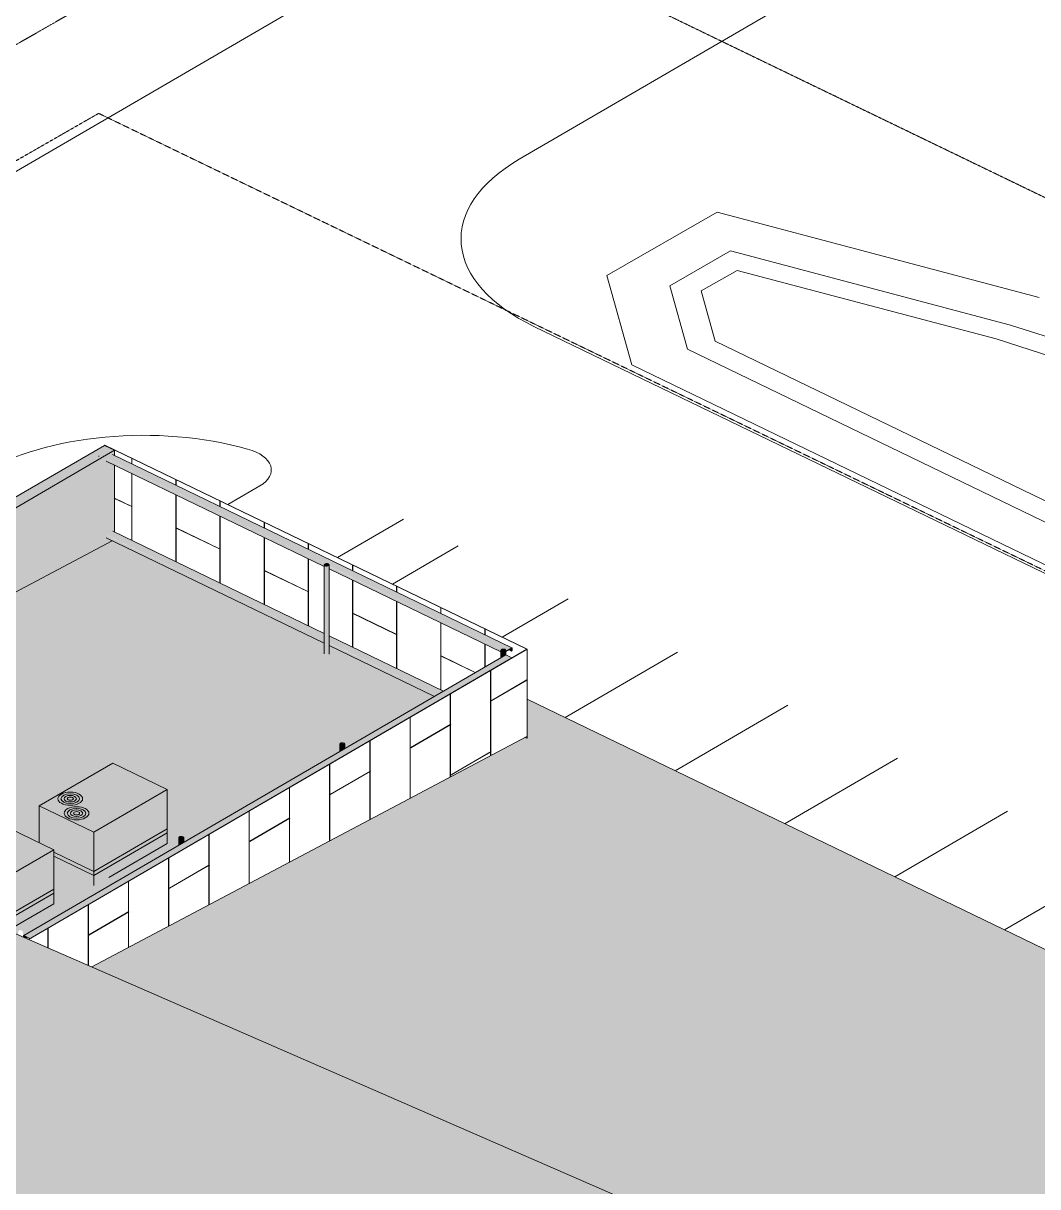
# Model space of a CAD drawing. Header units: inches. Extents: x 27328 to 121296, y -4075 to 4147.
# Drawn here: x 45136 to 45955, y -899 to 41 of the extents above; entities that cross this region are included whole.
import ezdxf

# ---------------------------------------------------------------- set-up
doc = ezdxf.new("R2010")
doc.units = ezdxf.units.IN
doc.header["$MEASUREMENT"] = 0
doc.linetypes.add('Center 1_4_', pattern=[0.53125, 0.25, -0.09375, 0.09375, -0.09375])
doc.linetypes.add('Hidden', pattern=[0.28125, 0.1875, -0.09375])
for name, color, linetype, lineweight in [('A-PROP-SBCK', 71, 'Hidden', 15), ('A-ROOF', 132, 'Continuous', 9), ('A-WALL-PATT', 111, 'Continuous', 9), ('BMP', 80, 'Continuous', 9), ('EOP-PR', 4, 'Continuous', 9), ('L-SITE-WALL', 31, 'Continuous', 9), ('M-EQPM', 50, 'Continuous', 9), ('PAINT', 190, 'Continuous', 9), ('PROP', 3, 'Center 1_4_', 9), ('S-BEAM', 12, 'Continuous', 9), ('S-COLS', 52, 'Continuous', 9)]:
    doc.layers.add(name, color=color, linetype=linetype, lineweight=lineweight)

# ---------------------------------------------------------------- blocks, each defined once
blk = doc.blocks.new('HSS-Round Hollow Structural Section-Column - HSS4X0_220-947151-Axon - Looking South West')
at = {"layer": 'S-COLS'}
for points in [[(-31530.85, -468.53), (-31530.85, -397.33), (-31531.43, -396.71), (-31531.5, -396.47), (-31531.34, -468.17), (-31531.07, -468.36)], [(-31529.19, -397.59), (-31528.3, -397.24), (-31528.37, -395.82), (-31529.64, -395.63), (-31530.47, -395.78), (-31531.17, -396.25), (-31531.26, -396.34), (-31531.04, -397.18), (-31530.37, -397.47), (-31529.58, -397.58)], [(-31529.19, -468.82), (-31527.77, -468.35), (-31527.51, -467.93), (-31527.64, -396.84), (-31528.07, -397.24), (-31528.78, -397.5), (-31530.08, -397.56), (-31530.85, -397.33), (-31530.8, -468.55), (-31529.25, -468.82)], [(-31528.3, -397.38), (-31527.72, -396.84), (-31527.84, -396.19), (-31528.3, -395.84), (-31528.3, -397.24)]]:
    blk.add_hatch(color=256, dxfattribs=at).paths.add_polyline_path(points, flags=0)
for p, q in [((-31531.51, -396.54), (-31531.51, -468.48)), ((-31527.51, -468.58), (-31527.51, -396.54))]:
    blk.add_line(p, q, dxfattribs=at)
for points in [[(-31530.85, -397.33, 0), (-31531.36, -396.94, 0), (-31531.5, -396.47, 0), (-31531.25, -396.02, 0), (-31530.65, -395.67, 0), (-31529.82, -395.5, 0), (-31528.93, -395.53, 0), (-31528.16, -395.76, 0)], [(-31528.3, -395.84, 0), (-31529.12, -395.61, 0), (-31530.05, -395.64, 0), (-31530.83, -395.9, 0), (-31531.26, -396.34, 0), (-31531.22, -396.83, 0), (-31530.72, -397.25, 0)], [(-31528.16, -395.76, 0), (-31527.65, -396.15, 0), (-31527.51, -396.61, 0), (-31527.77, -397.07, 0), (-31528.37, -397.42, 0), (-31529.19, -397.59, 0), (-31530.08, -397.56, 0), (-31530.85, -397.33, 0)], [(-31530.72, -397.25, 0), (-31530.02, -397.46, 0), (-31529.22, -397.48, 0), (-31528.48, -397.33, 0), (-31527.94, -397.01, 0), (-31527.72, -396.61, 0), (-31527.84, -396.19, 0), (-31528.3, -395.84, 0)]]:
    blk.add_polyline3d(points, dxfattribs=at)
blk = doc.blocks.new('HSS-Round Hollow Structural Section-Column - HSS4X0_220-V135-Axon - Looking South West')
at = {"layer": 'S-COLS'}
for points in [[(-31388.85, -471.49), (-31388.2, -471.11), (-31388.2, -466.32), (-31388.77, -465.7), (-31388.85, -465.46), (-31388.85, -471.3)], [(-31386.53, -466.58), (-31385.64, -466.23), (-31385.75, -464.8), (-31386.93, -464.61), (-31387.9, -464.8), (-31388.51, -465.24), (-31388.6, -465.33), (-31388.39, -466.17), (-31387.71, -466.46), (-31386.92, -466.57)], [(-31388.2, -471.11), (-31384.85, -469.19), (-31384.98, -465.83), (-31385.41, -466.23), (-31386.12, -466.49), (-31387.42, -466.55), (-31388.2, -466.32), (-31388.2, -469.69)], [(-31385.64, -466.37), (-31385.06, -465.83), (-31385.18, -465.18), (-31385.64, -464.83), (-31385.64, -466.23)]]:
    blk.add_hatch(color=256, dxfattribs=at).paths.add_polyline_path(points, flags=0)
for p, q in [((-31388.85, -465.53), (-31388.85, -471.49)), ((-31384.85, -469.21), (-31384.85, -465.53))]:
    blk.add_line(p, q, dxfattribs=at)
for points in [[(-31388.2, -466.32, 0), (-31388.7, -465.93, 0), (-31388.85, -465.46, 0), (-31388.59, -465.01, 0), (-31387.99, -464.66, 0), (-31387.17, -464.49, 0), (-31386.28, -464.52, 0), (-31385.5, -464.75, 0)], [(-31385.64, -464.83, 0), (-31386.47, -464.6, 0), (-31387.39, -464.63, 0), (-31388.18, -464.89, 0), (-31388.6, -465.33, 0), (-31388.56, -465.82, 0), (-31388.06, -466.24, 0)], [(-31385.5, -464.75, 0), (-31384.99, -465.14, 0), (-31384.85, -465.6, 0), (-31385.11, -466.06, 0), (-31385.71, -466.41, 0), (-31386.53, -466.58, 0), (-31387.42, -466.55, 0), (-31388.2, -466.32, 0)], [(-31388.06, -466.24, 0), (-31387.36, -466.45, 0), (-31386.57, -466.47, 0), (-31385.82, -466.32, 0), (-31385.29, -466, 0), (-31385.06, -465.6, 0), (-31385.18, -465.18, 0), (-31385.64, -464.83, 0)]]:
    blk.add_polyline3d(points, dxfattribs=at)
blk = doc.blocks.new('HSS-Round Hollow Structural Section-Column - HSS4X0_220-V136-Axon - Looking South West')
at = {"layer": 'S-COLS'}
for p, q in [((-31713.52, -308.52), (-31713.52, -308.91)), ((-31709.52, -308.91), (-31709.52, -308.52))]:
    blk.add_line(p, q, dxfattribs=at)
blk = doc.blocks.new('Girt_C - 8_D-947122-Axon - Looking South West')
at = {"layer": 'S-BEAM'}
for points in [[(-31769.13, -698.37), (-31379.83, -471.62), (-31384.83, -469.2), (-31774.13, -695.95), (-31770.6, -697.66)], [(-31773.63, -697.72), (-31772.29, -696.93), (-31774.19, -696.08), (-31774.13, -697.5), (-31773.84, -697.63)], [(-31772.85, -698.06), (-31771.53, -697.3), (-31772.29, -696.93), (-31773.63, -697.72), (-31772.89, -698.04)], [(-31769.21, -698.42), (-31769.13, -698.37), (-31770.6, -697.75)]]:
    blk.add_hatch(color=256, dxfattribs=at).paths.add_polyline_path(points, flags=0)
for p, q in [((-31384.92, -469.2), (-31774.23, -695.95)), ((-31384.83, -469.2), (-31379.83, -471.62)), ((-31774.27, -696.04), (-31774.27, -697.44)), ((-31774.19, -697.48), (-31774.19, -696.08)), ((-31769.13, -698.37), (-31774.13, -695.95)), ((-31774.13, -696.04), (-31769.21, -698.42)), ((-31773.63, -697.72), (-31772.26, -696.92)), ((-31772.85, -698.06), (-31771.49, -697.28)), ((-31772.83, -698.07), (-31771.48, -697.28))]:
    blk.add_line(p, q, dxfattribs=at)
for points in [[(-31384.95, -469.22, 0), (-31384.9, -469.19, 0), (-31384.83, -469.2, 0)], [(-31774.13, -695.95, 0), (-31774.2, -695.94, 0), (-31774.25, -695.97, 0), (-31774.27, -696.04, 0)], [(-31774.19, -696.08, 0), (-31774.18, -696.05, 0), (-31774.16, -696.04, 0), (-31774.13, -696.04, 0)]]:
    blk.add_polyline3d(points, dxfattribs=at)
blk = doc.blocks.new('Girt_C - 8_D-948458-Axon - Looking South West')
at = {"layer": 'S-BEAM'}
for points in [[(-31384.85, -466.31), (-31379.94, -463.45), (-31702.3, -307.55), (-31707.44, -310.54), (-31530.83, -395.9), (-31529.59, -395.62), (-31528.71, -395.73), (-31527.84, -396.19), (-31527.51, -397.55), (-31388.18, -464.89), (-31386.93, -464.61), (-31385.75, -464.8), (-31385.18, -465.18), (-31384.85, -466.23)], [(-31379.94, -463.45), (-31379.85, -463.44), (-31403.8, -451.91)], [(-31380.2, -466.17), (-31380.24, -466.13), (-31382.52, -465.05)], [(-31380.24, -466.13), (-31379.94, -465.51), (-31381.94, -464.71), (-31382.51, -465.04), (-31381.47, -465.54)], [(-31379.88, -465.54), (-31379.99, -463.57), (-31381.6, -464.71), (-31379.94, -465.51)]]:
    blk.add_hatch(color=256, dxfattribs=at).paths.add_polyline_path(points, flags=0)
h = blk.add_hatch(color=256, dxfattribs=at)
h.paths.add_polyline_path([(-31388.4, -465.12), (-31388.39, -464.83), (-31527.51, -397.76), (-31527.51, -397.85), (-31388.42, -465.11)], flags=0)
h.paths.add_polyline_path([(-31531.06, -396.13), (-31531.05, -395.84), (-31707.53, -310.64), (-31707.56, -310.77), (-31531.08, -396.12)], flags=0)
h = blk.add_hatch(color=256, dxfattribs=at)
h.paths.add_polyline_path([(-31388.85, -466.91), (-31388.7, -465.93), (-31388.6, -465.93), (-31388.77, -464.94), (-31527.51, -397.85), (-31527.51, -399.85), (-31390.08, -466.32)], flags=0)
h.paths.add_polyline_path([(-31531.5, -397.92), (-31531.36, -396.94), (-31531.26, -396.94), (-31531.43, -395.95), (-31707.56, -310.8), (-31707.56, -312.78), (-31532.73, -397.33)], flags=0)
for p, q in [((-31379.85, -463.44), (-31702.44, -307.43)), ((-31707.56, -312.78), (-31531.5, -397.92)), ((-31527.51, -399.85), (-31388.84, -466.91)), ((-31379.94, -463.45), (-31384.85, -466.31)), ((-31384.85, -466.4), (-31379.94, -463.54)), ((-31384.81, -468.86), (-31384.76, -468.76)), ((-31380.2, -466.17), (-31382.57, -465.03)), ((-31380.24, -466.13), (-31382.55, -465.02)), ((-31379.88, -465.54), (-31381.79, -464.62)), ((-31379.88, -465.54), (-31380.24, -466.13)), ((-31380.24, -466.13), (-31380.2, -466.17)), ((-31380.2, -466.17), (-31379.81, -465.54)), ((-31379.88, -463.57), (-31379.88, -465.54)), ((-31379.81, -465.54), (-31379.81, -463.53))]:
    blk.add_line(p, q, dxfattribs=at)
for points in [[(-31379.81, -463.53, 0), (-31379.85, -463.44, 0), (-31379.94, -463.45, 0)], [(-31379.94, -463.54, 0), (-31379.9, -463.54, 0), (-31379.88, -463.57, 0)]]:
    blk.add_polyline3d(points, dxfattribs=at)
blk = doc.blocks.new('Girt_C - 8_D-947124-Axon - Looking South West')
at = {"layer": 'S-BEAM'}
h = blk.add_hatch(color=256, dxfattribs=at)
h.paths.add_polyline_path([(-31440.71, -501.7), (-31440.43, -501.54), (-31527.51, -459.66), (-31527.51, -459.72), (-31455.6, -494.49)], flags=0)
h.paths.add_polyline_path([(-31531.5, -457.79), (-31531.5, -457.49), (-31707.55, -372.55), (-31707.56, -372.64), (-31532.58, -457.27)], flags=0)
h = blk.add_hatch(color=256, dxfattribs=at)
h.paths.add_polyline_path([(-31442.59, -502.79), (-31440.71, -501.7), (-31527.51, -459.72), (-31527.51, -461.72), (-31455.6, -496.5)], flags=0)
h.paths.add_polyline_path([(-31531.5, -459.79), (-31531.5, -457.79), (-31707.56, -372.64), (-31707.56, -374.65), (-31533.36, -458.9)], flags=0)
h = blk.add_hatch(color=256, dxfattribs=at)
h.paths.add_polyline_path([(-31440.43, -501.54), (-31435.3, -498.55), (-31527.51, -453.95), (-31527.51, -459.42), (-31485.31, -479.83)], flags=0)
h.paths.add_polyline_path([(-31531.5, -457.49), (-31531.5, -452.02), (-31702.3, -369.42), (-31707.44, -372.41), (-31532.63, -456.95)], flags=0)
h = blk.add_hatch(color=256, dxfattribs=at)
h.paths.add_polyline_path([(-31435.3, -498.55), (-31435.25, -498.52), (-31485.31, -474.36)], flags=0)
h.paths.add_polyline_path([(-31531.5, -452.02), (-31531.5, -451.97), (-31539.5, -448.15)], flags=0)
for p, q in [((-31707.66, -374.6), (-31531.5, -459.79)), ((-31531.5, -451.97), (-31702.31, -369.36)), ((-31435.2, -498.54), (-31527.55, -453.88)), ((-31527.54, -461.71), (-31442.54, -502.82))]:
    blk.add_line(p, q, dxfattribs=at)
blk = doc.blocks.new('Carrier_48TC_Standard_Efficiency_Gas_Heat_Electric_Cooling_Packaged_Rooftop_Unit_3_to_15_nominal_tons - 7_5 ton 48TC__08-873531-Axon - Looking South West')
at = {"layer": 'M-EQPM'}
for points in [[(-31717.6, -612.59), (-31658.25, -578.02), (-31702.23, -556.75), (-31761.58, -591.32), (-31729.85, -606.67)], [(-31717.6, -647.55), (-31658.25, -612.98), (-31658.25, -578.02), (-31717.6, -612.59), (-31717.6, -639)], [(-31717.6, -647.55), (-31717.6, -612.59), (-31761.58, -591.32), (-31761.58, -621.13), (-31749.93, -626.76), (-31749.93, -631.92), (-31729.85, -641.63)], [(-31717.6, -655.61), (-31705.55, -649.22), (-31658.25, -621.67), (-31658.25, -609.8), (-31717.6, -644.37), (-31717.6, -649.6)], [(-31717.6, -655.61), (-31717.6, -644.37), (-31749.93, -628.74), (-31749.93, -639.97), (-31729.85, -649.69)]]:
    blk.add_hatch(color=256, dxfattribs=at).paths.add_polyline_path(points, flags=0)
for p, q in [((-31702.23, -556.75), (-31761.58, -591.32)), ((-31658.25, -578.02), (-31702.23, -556.75)), ((-31717.6, -612.59), (-31658.25, -578.02)), ((-31658.25, -612.98), (-31658.25, -578.02)), ((-31761.58, -591.32), (-31717.6, -612.59)), ((-31761.58, -621.13), (-31761.58, -591.32)), ((-31717.6, -644.37), (-31658.25, -609.8)), ((-31658.25, -621.67), (-31658.25, -609.8)), ((-31717.6, -647.55), (-31717.6, -612.59)), ((-31658.25, -612.98), (-31717.6, -647.55)), ((-31749.93, -628.74), (-31717.6, -644.37)), ((-31658.25, -621.67), (-31705.55, -649.22)), ((-31717.6, -647.55), (-31749.93, -631.92)), ((-31717.6, -655.61), (-31717.6, -644.37))]:
    blk.add_line(p, q, dxfattribs=at)
for centre, major_axis in [((-31736.61, -585.45), (10, 0)), ((-31736.61, -585.45), (7.5, 0)), ((-31736.61, -585.45), (5, 0)), ((-31731.51, -597.25), (10, 0)), ((-31736.61, -585.45), (2.5, 0)), ((-31731.51, -597.25), (7.5, 0)), ((-31731.51, -597.25), (5, 0)), ((-31731.51, -597.25), (2.5, 0))]:
    blk.add_ellipse(centre, major_axis=major_axis, ratio=0.53073, dxfattribs=at)
blk = doc.blocks.new('Carrier_48TC_Standard_Efficiency_Gas_Heat_Electric_Cooling_Packaged_Rooftop_Unit_3_to_15_nominal_tons - 7_5 ton 48TC__08-V140-Axon - Looking South West')
at = {"layer": 'M-EQPM'}
for points in [[(-31809.29, -661.33), (-31749.93, -626.76), (-31793.91, -605.49), (-31853.27, -640.06), (-31811.36, -660.33)], [(-31795.43, -688.22), (-31749.93, -661.72), (-31749.93, -626.76), (-31809.29, -661.33), (-31809.29, -682.18), (-31796.2, -687.89)], [(-31809.29, -682.18), (-31809.29, -661.33), (-31853.27, -640.06), (-31853.27, -663.01), (-31811.36, -681.28)], [(-31786.9, -691.94), (-31749.93, -670.41), (-31749.93, -658.54), (-31798.55, -686.86), (-31787.33, -691.75)]]:
    blk.add_hatch(color=256, dxfattribs=at).paths.add_polyline_path(points, flags=0)
for p, q in [((-31793.91, -605.49), (-31853.27, -640.06)), ((-31749.93, -626.76), (-31793.91, -605.49)), ((-31809.29, -661.33), (-31749.93, -626.76)), ((-31749.93, -661.72), (-31749.93, -626.76)), ((-31853.27, -640.06), (-31809.29, -661.33)), ((-31853.27, -663.01), (-31853.27, -640.06)), ((-31809.29, -682.18), (-31809.29, -661.33)), ((-31798.55, -686.86), (-31749.93, -658.54)), ((-31749.93, -661.72), (-31795.43, -688.22)), ((-31749.93, -670.41), (-31749.93, -658.54)), ((-31749.93, -670.41), (-31786.9, -691.94))]:
    blk.add_line(p, q, dxfattribs=at)
for centre, major_axis in [((-31828.3, -634.19), (10, 0)), ((-31828.3, -634.19), (7.5, 0)), ((-31828.3, -634.19), (5, 0)), ((-31828.3, -634.19), (2.5, 0)), ((-31823.2, -645.99), (10, 0)), ((-31823.2, -645.99), (7.5, 0)), ((-31823.2, -645.99), (5, 0)), ((-31823.2, -645.99), (2.5, 0))]:
    blk.add_ellipse(centre, major_axis=major_axis, ratio=0.53073, dxfattribs=at)

msp = doc.modelspace()

# ---------------------------------------------------------------- hatches: boundary and pattern name
at = {"layer": 'A-ROOF', "lineweight": 5}
h = msp.add_hatch(color=256, dxfattribs=at)
h.paths.add_polyline_path([(46105.38, -1322.91), (46643.69, -1037.6), (45542.53, -505.07), (45542.36, -536.62), (45540.97, -535.95), (45190.96, -721.46), (45953.67, -1053.87), (45953.67, -1056.31), (45952.1, -1057.22), (45951.91, -1181.88), (45951.86, -1182.13), (45952.93, -1182.68), (45952.93, -1228.2), (45951.91, -1228.82), (45953.22, -1229.45), (45933.61, -1239.84), (46076.91, -1309.14)], flags=0)
h.paths.add_polyline_path([(45139.71, -699.12), (45140.92, -698.42), (45138.61, -697.31), (45137.3, -698.07), (45139.53, -699.04)], flags=0)
h.paths.add_polyline_path([(45135.94, -697.48), (45136, -695.9), (45261.3, -622.91), (45261.44, -617.36), (45261.55, -617.36), (45261.76, -616.54), (45262.36, -616.18), (45263.22, -616.04), (45264.1, -616.14), (45264.96, -616.6), (45265.3, -617.66), (45265.3, -620.59), (45391.3, -547.2), (45391.44, -541.64), (45391.54, -541.64), (45391.75, -540.82), (45392.36, -540.47), (45393.21, -540.33), (45394.09, -540.43), (45394.96, -540.89), (45395.29, -541.94), (45395.29, -544.88), (45467.54, -502.79), (45382.62, -461.72), (45382.49, -468.15), (45382.37, -468.35), (45381.77, -468.67), (45380.05, -468.77), (45378.77, -468.15), (45378.63, -467.7), (45378.63, -459.79), (45207.43, -377.08), (44884.42, -548.28), (44911.15, -561.2), (44911.15, -599.02), (44946.62, -578.36), (44993.47, -601.01), (44993.47, -635.38), (45056.86, -663.01), (45056.86, -640.06), (45116.22, -605.49), (45148.55, -621.13), (45148.55, -591.32), (45207.9, -556.75), (45251.88, -578.02), (45251.88, -621.67), (45200.48, -651.4), (45192.53, -655.61), (45160.2, -639.97), (45160.2, -670.41), (45123.23, -691.94), (45131.31, -695.46), (45131.51, -693.11), (45131.55, -693.07), (45131.77, -692.25), (45132.37, -691.9), (45133.23, -691.75), (45134.23, -691.89), (45134.97, -692.32), (45135.3, -694.15), (45135.38, -697.23), (45135.93, -697.47)], flags=0)
h.paths.add_polyline_path([(44868.58, -669.93), (44868.58, -643.31), (44860.59, -647.96), (44842.73, -657.43), (44867.89, -669.59)], flags=0)
h.paths.add_polyline_path([(44786.26, -630.11), (44786.26, -600.31), (44756.85, -615.89), (44785.57, -629.78)], flags=0)
h = msp.add_hatch(color=256, dxfattribs=at)
h.paths.add_polyline_path([(43591.77, -2429.54), (45953.67, -1053.87), (44992.94, -635.15), (42631.05, -2010.82), (43550.05, -2411.35)], flags=0)
h.paths.add_polyline_path([(43794.72, -2213.22), (43790.9, -2212.95), (43788.8, -2212.59), (43785.78, -2211.69), (43784.5, -2211.1), (43782.51, -2209.83), (43781.9, -2209.29), (43781.05, -2208.29), (43780.48, -2207.01), (43780.36, -2205.69), (43782.42, -2183.55), (43780.12, -2181.43), (43778.21, -2178.94), (43776.92, -2176.68), (43775.89, -2174.1), (43775.27, -2171.39), (43775.16, -2169.73), (43775.28, -2165.84), (43775.78, -2163.43), (43776.7, -2160.91), (43777.76, -2158.88), (43779.02, -2156.97), (43781.57, -2154.28), (43784.84, -2152.04), (43786.92, -2151.06), (43789.1, -2150.27), (43791.97, -2149.8), (43795.66, -2149.76), (43798.4, -2150.2), (43801.43, -2151.15), (43805.08, -2153.26), (43807.47, -2155.27), (43809.17, -2157.19), (43811.18, -2160.6), (43812.19, -2163.34), (43812.86, -2166.84), (43812.83, -2170.47), (43812.18, -2174.14), (43811.29, -2176.5), (43810.72, -2177.49), (43809.32, -2179.84), (43806.75, -2183.18), (43810.32, -2205.52), (43809.99, -2206.85), (43809.21, -2208.13), (43807.72, -2209.54), (43805.07, -2211.1), (43803.67, -2211.67), (43802.15, -2212.19), (43797.84, -2213.02), (43795.4, -2213.18)], flags=0)
h.paths.add_polyline_path([(43989.37, -2099.85), (43985.55, -2099.58), (43983.45, -2099.22), (43980.43, -2098.31), (43979.89, -2098.12), (43977.16, -2096.46), (43976.55, -2095.92), (43975.71, -2094.92), (43975.13, -2093.64), (43975.01, -2092.32), (43977.07, -2070.17), (43974.77, -2068.06), (43972.86, -2065.56), (43971.57, -2063.31), (43970.54, -2060.73), (43969.92, -2058.02), (43969.81, -2056.36), (43969.93, -2052.46), (43970.43, -2050.06), (43971.35, -2047.53), (43972.41, -2045.51), (43973.67, -2043.59), (43976.22, -2040.9), (43979.49, -2038.67), (43981.57, -2037.69), (43983.75, -2036.9), (43985.8, -2036.48), (43990.31, -2036.39), (43993.05, -2036.83), (43996.08, -2037.78), (43999.24, -2039.53), (44002.12, -2041.9), (44003.82, -2043.82), (44005.89, -2047.35), (44006.84, -2049.96), (44007.51, -2053.46), (44007.48, -2057.1), (44006.83, -2060.76), (44005.94, -2063.13), (44005.37, -2064.12), (44003.86, -2066.6), (44001.4, -2069.81), (44004.97, -2092.15), (44004.64, -2093.47), (44003.86, -2094.76), (44002.37, -2096.17), (44000.23, -2097.48), (43998.36, -2098.29), (43996.8, -2098.82), (43992.49, -2099.64), (43990.05, -2099.81)], flags=0)
h.paths.add_polyline_path([(44184.03, -1986.47), (44180.06, -1986.19), (44178.1, -1985.84), (44175.08, -1984.94), (44174.54, -1984.75), (44171.81, -1983.08), (44171.2, -1982.54), (44170.36, -1981.54), (44169.78, -1980.27), (44169.66, -1978.95), (44171.72, -1956.8), (44169.42, -1954.69), (44167.51, -1952.19), (44166.22, -1949.94), (44165.19, -1947.36), (44164.57, -1944.65), (44164.46, -1942.98), (44164.58, -1939.09), (44165.08, -1936.69), (44166, -1934.16), (44167.06, -1932.14), (44168.32, -1930.22), (44170.87, -1927.53), (44174.14, -1925.29), (44176.22, -1924.32), (44178.4, -1923.53), (44181.51, -1923.04), (44184.96, -1923.01), (44187.7, -1923.45), (44190.73, -1924.4), (44194.38, -1926.52), (44196.77, -1928.52), (44198.47, -1930.45), (44200.54, -1933.97), (44201.49, -1936.59), (44202.14, -1939.78), (44202.13, -1943.73), (44201.48, -1947.39), (44200.59, -1949.76), (44200.03, -1950.74), (44198.62, -1953.09), (44196.05, -1956.43), (44199.62, -1978.78), (44199.29, -1980.1), (44198.51, -1981.39), (44197.31, -1982.59), (44194.88, -1984.11), (44192.38, -1985.14), (44190.83, -1985.59), (44187.14, -1986.27), (44184.6, -1986.44)], flags=0)
h.paths.add_polyline_path([(44378.68, -1873.1), (44374.85, -1872.84), (44372.75, -1872.47), (44369.73, -1871.57), (44369.19, -1871.37), (44366.46, -1869.71), (44365.85, -1869.17), (44365.01, -1868.17), (44364.43, -1866.89), (44364.31, -1865.57), (44366.37, -1843.43), (44364.07, -1841.31), (44362.16, -1838.82), (44360.87, -1836.56), (44359.84, -1833.99), (44359.22, -1831.27), (44359.11, -1829.61), (44359.23, -1825.72), (44359.73, -1823.31), (44360.65, -1820.79), (44361.71, -1818.76), (44362.98, -1816.85), (44365.52, -1814.16), (44368.74, -1811.96), (44370.88, -1810.94), (44372.88, -1810.19), (44375.11, -1809.74), (44379.61, -1809.64), (44382.35, -1810.08), (44385.54, -1811.12), (44389.03, -1813.15), (44391.42, -1815.15), (44393.12, -1817.07), (44395.13, -1820.48), (44396.14, -1823.22), (44396.81, -1826.72), (44396.78, -1830.35), (44396.13, -1834.02), (44395.24, -1836.38), (44394.68, -1837.37), (44393.27, -1839.72), (44390.7, -1843.06), (44394.27, -1865.4), (44393.94, -1866.73), (44393.16, -1868.01), (44391.67, -1869.42), (44389.53, -1870.73), (44387.03, -1871.76), (44384.33, -1872.5), (44381.79, -1872.9), (44379.35, -1873.07)], flags=0)
h.paths.add_polyline_path([(44573.33, -1759.73), (44568.95, -1759.39), (44567.4, -1759.1), (44564.38, -1758.19), (44562.75, -1757.43), (44561.11, -1756.34), (44560.09, -1755.31), (44559.66, -1754.8), (44559.08, -1753.52), (44558.96, -1752.2), (44561.02, -1730.06), (44558.72, -1727.94), (44556.81, -1725.45), (44555.52, -1723.19), (44554.49, -1720.61), (44553.87, -1717.9), (44553.76, -1716.24), (44553.88, -1712.34), (44554.38, -1709.94), (44555.3, -1707.42), (44556.36, -1705.39), (44557.87, -1703.19), (44560.17, -1700.79), (44563.45, -1698.55), (44565.52, -1697.57), (44567.7, -1696.78), (44570.57, -1696.31), (44574.26, -1696.27), (44577, -1696.71), (44580.03, -1697.66), (44583.68, -1699.77), (44586.07, -1701.78), (44587.77, -1703.7), (44589.84, -1707.23), (44590.79, -1709.85), (44591.46, -1713.35), (44591.43, -1716.98), (44590.78, -1720.64), (44589.9, -1723.01), (44589.32, -1724), (44587.92, -1726.35), (44585.35, -1729.69), (44588.93, -1752.03), (44588.59, -1753.35), (44587.81, -1754.64), (44586.32, -1756.05), (44584.18, -1757.36), (44581.68, -1758.39), (44580.13, -1758.85), (44576.44, -1759.53), (44573.9, -1759.7)], flags=0)
h.paths.add_polyline_path([(44767.98, -1646.35), (44764.01, -1646.07), (44762.05, -1645.73), (44759.03, -1644.82), (44758.49, -1644.63), (44755.76, -1642.96), (44755.15, -1642.43), (44754.31, -1641.42), (44753.74, -1640.15), (44753.62, -1638.83), (44755.67, -1616.68), (44753.37, -1614.57), (44751.46, -1612.07), (44749.88, -1609.22), (44749.14, -1607.24), (44748.52, -1604.53), (44748.41, -1602.86), (44748.53, -1598.97), (44749.03, -1596.57), (44749.95, -1594.04), (44751.01, -1592.02), (44752.35, -1590.02), (44754.82, -1587.41), (44758.1, -1585.18), (44760.17, -1584.2), (44762.54, -1583.37), (44765.46, -1582.92), (44768.91, -1582.89), (44771.65, -1583.34), (44774.68, -1584.28), (44778.33, -1586.4), (44780.72, -1588.4), (44782.42, -1590.33), (44784.49, -1593.86), (44785.44, -1596.47), (44786.11, -1599.97), (44786.08, -1603.61), (44785.43, -1607.27), (44784.55, -1609.64), (44783.98, -1610.63), (44782.46, -1613.11), (44780, -1616.31), (44783.58, -1638.66), (44783.24, -1639.98), (44782.46, -1641.27), (44781.26, -1642.48), (44779.65, -1643.58), (44776.93, -1644.81), (44774.78, -1645.48), (44771.09, -1646.15), (44768.55, -1646.32)], flags=0)
h.paths.add_polyline_path([(44962.63, -1532.98), (44958.66, -1532.7), (44956.7, -1532.35), (44953.68, -1531.45), (44953.14, -1531.25), (44950.41, -1529.59), (44949.8, -1529.05), (44948.96, -1528.05), (44948.39, -1526.77), (44948.27, -1525.45), (44950.32, -1503.31), (44948.02, -1501.2), (44946.11, -1498.7), (44944.82, -1496.45), (44943.79, -1493.87), (44943.17, -1491.15), (44943.06, -1489.49), (44943.19, -1485.52), (44943.68, -1483.19), (44944.6, -1480.67), (44945.66, -1478.64), (44946.93, -1476.73), (44949.47, -1474.04), (44952.75, -1471.8), (44954.82, -1470.83), (44956.83, -1470.07), (44959.06, -1469.62), (44963.56, -1469.52), (44966.31, -1469.96), (44969.33, -1470.91), (44972.49, -1472.67), (44975.37, -1475.03), (44977.07, -1476.95), (44979.14, -1480.48), (44980.09, -1483.1), (44980.76, -1486.6), (44980.73, -1490.23), (44980.08, -1493.9), (44979.2, -1496.26), (44978.63, -1497.25), (44976.5, -1500.45), (44974.65, -1502.94), (44978.23, -1525.29), (44977.89, -1526.61), (44976.5, -1528.5), (44975.62, -1529.3), (44973.48, -1530.61), (44970.98, -1531.65), (44969.43, -1532.1), (44965.74, -1532.78), (44963.2, -1532.95)], flags=0)
h.paths.add_polyline_path([(45157.28, -1419.61), (45153.31, -1419.33), (45151.35, -1418.98), (45148.33, -1418.07), (45147.79, -1417.88), (45145.06, -1416.22), (45144.45, -1415.68), (45143.61, -1414.68), (45143.04, -1413.4), (45142.92, -1412.08), (45144.97, -1389.94), (45142.68, -1387.82), (45140.76, -1385.33), (45139.19, -1382.48), (45138.44, -1380.49), (45137.91, -1378.31), (45137.71, -1376.12), (45137.83, -1372.23), (45138.33, -1369.82), (45139.25, -1367.3), (45140.31, -1365.27), (45141.58, -1363.36), (45144.13, -1360.67), (45147.4, -1358.43), (45149.47, -1357.45), (45151.48, -1356.7), (45153.71, -1356.25), (45158.21, -1356.15), (45160.96, -1356.59), (45163.98, -1357.54), (45167.63, -1359.65), (45170.02, -1361.66), (45171.72, -1363.58), (45173.79, -1367.11), (45174.74, -1369.73), (45175.41, -1373.23), (45175.38, -1376.86), (45174.74, -1380.52), (45173.85, -1382.89), (45173.28, -1383.88), (45171.88, -1386.23), (45169.3, -1389.57), (45172.88, -1411.91), (45172.54, -1413.24), (45171.76, -1414.52), (45170.27, -1415.93), (45168.13, -1417.24), (45165.63, -1418.27), (45164.08, -1418.73), (45160.39, -1419.41), (45157.86, -1419.58)], flags=0)
h.paths.add_polyline_path([(45351.93, -1306.23), (45347.96, -1305.95), (45346, -1305.61), (45342.98, -1304.7), (45342.44, -1304.51), (45339.71, -1302.85), (45339.1, -1302.31), (45338.26, -1301.31), (45337.69, -1300.03), (45337.57, -1298.71), (45339.62, -1276.56), (45337.33, -1274.45), (45335.41, -1271.95), (45334.12, -1269.7), (45333.09, -1267.12), (45332.47, -1264.41), (45332.36, -1262.74), (45332.48, -1258.85), (45332.98, -1256.45), (45333.9, -1253.92), (45334.96, -1251.9), (45336.23, -1249.98), (45338.78, -1247.29), (45342.05, -1245.06), (45344.12, -1244.08), (45346.13, -1243.33), (45348.36, -1242.87), (45352.86, -1242.78), (45355.61, -1243.22), (45358.63, -1244.17), (45362.28, -1246.28), (45364.67, -1248.29), (45366.37, -1250.21), (45368.44, -1253.74), (45369.39, -1256.35), (45370.06, -1259.85), (45370.03, -1263.49), (45369.39, -1267.15), (45368.5, -1269.52), (45367.93, -1270.51), (45366.41, -1272.99), (45363.95, -1276.2), (45367.53, -1298.54), (45367.19, -1299.86), (45366.41, -1301.15), (45365.21, -1302.36), (45363.6, -1303.46), (45360.88, -1304.69), (45359.35, -1305.21), (45355.04, -1306.03), (45352.51, -1306.21)], flags=0)
h.paths.add_polyline_path([(45546.58, -1192.86), (45542.61, -1192.58), (45540.65, -1192.23), (45537.63, -1191.33), (45537.09, -1191.14), (45534.36, -1189.47), (45533.75, -1188.93), (45532.91, -1187.93), (45532.34, -1186.66), (45532.22, -1185.33), (45534.27, -1163.19), (45531.98, -1161.08), (45530.06, -1158.58), (45528.77, -1156.33), (45527.74, -1153.75), (45527.12, -1151.04), (45527.01, -1149.37), (45527.13, -1145.48), (45527.63, -1143.08), (45528.55, -1140.55), (45529.61, -1138.53), (45530.88, -1136.61), (45533.43, -1133.92), (45536.7, -1131.68), (45538.77, -1130.71), (45540.95, -1129.92), (45543.01, -1129.5), (45547.51, -1129.4), (45550.26, -1129.84), (45553.28, -1130.79), (45556.44, -1132.55), (45559.32, -1134.91), (45561.02, -1136.83), (45563.09, -1140.36), (45564.04, -1142.98), (45564.71, -1146.48), (45564.68, -1150.12), (45564.04, -1153.78), (45563.15, -1156.14), (45562.58, -1157.13), (45561.18, -1159.48), (45558.6, -1162.82), (45562.18, -1185.17), (45561.84, -1186.49), (45561.06, -1187.78), (45559.57, -1189.19), (45557.43, -1190.49), (45554.93, -1191.53), (45553.38, -1191.98), (45549.69, -1192.66), (45547.09, -1192.84)], flags=0)
h.paths.add_polyline_path([(45741.23, -1079.49), (45737.4, -1079.22), (45735.3, -1078.86), (45732.28, -1077.96), (45731.74, -1077.76), (45729.01, -1076.1), (45728.54, -1075.73), (45727.46, -1074.35), (45726.99, -1073.28), (45726.87, -1071.96), (45728.93, -1049.82), (45726.63, -1047.7), (45724.71, -1045.21), (45723.42, -1042.95), (45722.39, -1040.38), (45721.77, -1037.66), (45721.66, -1036), (45721.78, -1032.11), (45722.29, -1029.7), (45723.2, -1027.18), (45724.26, -1025.15), (45725.53, -1023.24), (45728.08, -1020.55), (45731.35, -1018.31), (45733.42, -1017.34), (45735.6, -1016.54), (45737.66, -1016.13), (45742.16, -1016.03), (45744.91, -1016.47), (45747.93, -1017.42), (45751.58, -1019.54), (45753.97, -1021.54), (45755.67, -1023.46), (45757.74, -1026.99), (45758.7, -1029.61), (45759.36, -1033.11), (45759.33, -1036.74), (45758.69, -1040.41), (45757.8, -1042.77), (45757.23, -1043.76), (45755.83, -1046.11), (45753.25, -1049.45), (45756.83, -1071.79), (45756.49, -1073.12), (45755.71, -1074.4), (45754.22, -1075.81), (45752.08, -1077.12), (45750.18, -1077.94), (45748.65, -1078.46), (45744.34, -1079.29), (45741.9, -1079.46)], flags=0)
at = {"layer": 'A-WALL-PATT'}
h = msp.add_hatch(dxfattribs=at)
h.set_pattern_fill('FP_28', color=256, style=0, pattern_type=2)
h.set_pattern_definition([(334.191, (-83169.03, -30718.43), (-142.65699, 232.56633), [39.411, -119.053]), (90, (-83169.03, -30718.43), (-142.658, 68.99), [81.576, -82]), (154.191, (-83133.55, -30654.01), (-142.65699, 232.56633), [39.411, -119.053]), (90, (-83133.55, -30735.59), (-142.658, 68.99), [81.576, -82]), (154.191, (-83133.55, -30653.8), (-142.65699, 232.56633), [39.411, -119.053]), (90, (-83133.55, -30653.8), (-142.658, 68.99), [81.576, -82]), (334.191, (-83169.03, -30555.07), (-142.65699, 232.56633), [39.411, -119.053]), (90, (-83169.03, -30636.65), (-142.658, 68.99), [81.576, -82]), (334.191, (-83133.36, -30695), (-142.65699, 232.56633), [39.411, -119.053]), (90, (-83133.36, -30735.89), (-142.658, 68.99), [40.894, -122.682]), (90, (-83097.88, -30753.05), (-142.658, 68.99), [40.894, -122.682]), (334.191, (-83133.36, -30613.21), (-142.65699, 232.56633), [39.411, -119.053]), (90, (-83133.36, -30694.79), (-142.658, 68.99), [81.576, -82]), (154.191, (-83097.88, -30711.94), (-142.65699, 232.56633), [39.411, -119.053]), (90, (-83097.88, -30711.94), (-142.658, 68.99), [81.576, -82]), (90, (-83133.36, -30613), (-142.658, 68.99), [40.682, -122.893]), (154.191, (-83097.88, -30630.16), (-142.65699, 232.56633), [39.411, -119.053]), (90, (-83097.88, -30630.16), (-142.658, 68.99), [40.682, -122.893]), (334.191, (-83097.7, -30752.93), (-142.65699, 232.56633), [39.411, -119.053]), (90, (-83097.7, -30752.93), (-142.658, 68.99), [81.576, -82]), (154.191, (-83062.22, -30688.51), (-142.65699, 232.56633), [39.411, -119.053]), (90, (-83062.22, -30770.09), (-142.658, 68.99), [81.576, -82]), (154.191, (-83062.22, -30688.3), (-142.65699, 232.56633), [39.411, -119.053]), (90, (-83062.22, -30688.3), (-142.658, 68.99), [81.576, -82]), (154.191, (-83062.22, -30606.72), (-142.65699, 232.56633), [39.411, -119.053]), (90, (-83097.7, -30671.14), (-142.658, 68.99), [81.576, -82]), (334.191, (-83062.03, -30729.5), (-142.65699, 232.56633), [39.411, -119.053]), (90, (-83062.03, -30770.39), (-142.658, 68.99), [40.894, -122.682]), (90, (-83026.55, -30787.55), (-142.658, 68.99), [40.894, -122.682]), (334.191, (-83062.03, -30647.7), (-142.65699, 232.56633), [39.411, -119.053]), (90, (-83062.03, -30729.28), (-142.658, 68.99), [81.576, -82]), (154.191, (-83026.55, -30746.44), (-142.65699, 232.56633), [39.411, -119.053]), (90, (-83026.55, -30746.44), (-142.658, 68.99), [81.576, -82]), (90, (-83062.03, -30647.5), (-142.658, 68.99), [40.682, -122.893]), (154.191, (-83026.55, -30664.65), (-142.65699, 232.56633), [39.411, -119.053]), (90, (-83026.55, -30664.65), (-142.658, 68.99), [40.682, -122.893])])
h.paths.add_polyline_path([(45542.36, -536.62), (45542.36, -535.21), (45540.97, -535.95), (45542.13, -536.51)], flags=0)
h.paths.add_polyline_path([(45474.88, -498.52), (45521.29, -471.3), (45521.29, -466.91), (45382.62, -399.85), (45382.62, -453.9), (45461.52, -492.06)], flags=0)
h.paths.add_polyline_path([(45530.31, -471.62), (45542.18, -464.71), (45209.39, -303.95), (45209.39, -308.25), (45530.25, -463.57), (45530.2, -465.62), (45529.85, -466.13), (45527.61, -465.05), (45525.28, -466.53), (45525.3, -469.2), (45526.31, -469.69)], flags=0)
h.paths.add_polyline_path([(45378.63, -451.97), (45378.63, -397.92), (45209.39, -316.08), (45209.39, -370.13), (45372.36, -448.94)], flags=0)
h = msp.add_hatch(dxfattribs=at)
h.set_pattern_fill('FP_29', color=256, style=0, pattern_type=2)
h.set_pattern_definition([(30.218, (-83178.04, -30722.95), (-129.99077, 87.864), [37.413, -113.02]), (90, (-83178.04, -30722.95), (-129.991, -75.713), [81.576, -82]), (210.218, (-83145.71, -30622.54), (-129.99077, 87.864), [37.413, -113.02]), (90, (-83145.71, -30704.12), (-129.991, -75.713), [81.576, -82]), (210.218, (-83145.71, -30622.33), (-129.99077, 87.864), [37.413, -113.02]), (90, (-83145.71, -30622.33), (-129.991, -75.713), [81.576, -82]), (30.218, (-83178.04, -30559.59), (-129.99077, 87.864), [37.413, -113.02]), (90, (-83178.04, -30641.16), (-129.991, -75.713), [81.576, -82]), (30.218, (-83145.55, -30663.34), (-129.99077, 87.864), [37.413, -113.02]), (90, (-83145.55, -30704.23), (-129.991, -75.713), [40.894, -122.682]), (90, (-83113.22, -30685.4), (-129.991, -75.713), [40.894, -122.682]), (30.218, (-83145.55, -30581.55), (-129.99077, 87.864), [37.413, -113.02]), (90, (-83145.55, -30663.13), (-129.991, -75.713), [81.576, -82]), (210.218, (-83113.22, -30644.3), (-129.99077, 87.864), [37.413, -113.02]), (90, (-83113.22, -30644.3), (-129.991, -75.713), [81.576, -82]), (90, (-83145.55, -30581.34), (-129.991, -75.713), [40.682, -122.893]), (210.218, (-83113.22, -30562.51), (-129.99077, 87.864), [37.413, -113.02]), (90, (-83113.22, -30562.51), (-129.991, -75.713), [40.682, -122.893]), (30.218, (-83113.05, -30685.1), (-129.99077, 87.864), [37.413, -113.02]), (90, (-83113.05, -30685.1), (-129.991, -75.713), [81.576, -82]), (210.218, (-83080.72, -30584.69), (-129.99077, 87.864), [37.413, -113.02]), (90, (-83080.72, -30666.26), (-129.991, -75.713), [81.576, -82]), (210.218, (-83080.72, -30584.48), (-129.99077, 87.864), [37.413, -113.02]), (90, (-83080.72, -30584.48), (-129.991, -75.713), [81.576, -82]), (210.218, (-83080.72, -30502.9), (-129.99077, 87.864), [37.413, -113.02]), (90, (-83113.05, -30603.3), (-129.991, -75.713), [81.576, -82]), (30.218, (-83080.55, -30625.48), (-129.99077, 87.864), [37.413, -113.02]), (90, (-83080.55, -30666.38), (-129.991, -75.713), [40.894, -122.682]), (90, (-83048.22, -30647.55), (-129.991, -75.713), [40.894, -122.682]), (30.218, (-83080.55, -30543.7), (-129.99077, 87.864), [37.413, -113.02]), (90, (-83080.55, -30625.27), (-129.991, -75.713), [81.576, -82]), (210.218, (-83048.22, -30606.44), (-129.99077, 87.864), [37.413, -113.02]), (90, (-83048.22, -30606.44), (-129.991, -75.713), [81.576, -82]), (90, (-83080.55, -30543.48), (-129.991, -75.713), [40.682, -122.893]), (210.218, (-83048.22, -30524.65), (-129.99077, 87.864), [37.413, -113.02]), (90, (-83048.22, -30524.65), (-129.991, -75.713), [40.682, -122.893])])
h.paths.add_polyline_path([(45190.96, -721.46), (45542.36, -535.21), (45542.36, -464.8), (45139.91, -699.21), (45189.93, -721.01)], flags=0)
at = {"layer": 'L-SITE-WALL', "lineweight": 5}
for points in [[(44703.9, -598.37), (45209.39, -303.95), (45201.07, -299.93), (44695.59, -594.34)], [(45542.18, -464.71), (45542.53, -464.7), (45506.33, -447.37)]]:
    msp.add_hatch(color=256, dxfattribs=at).paths.add_polyline_path(points, flags=0)
h = msp.add_hatch(color=256, dxfattribs=at)
h.paths.add_polyline_path([(44703.9, -670.79), (44706.9, -669.05), (44703.9, -667.74), (44703.9, -669.84)], flags=0)
h.paths.add_polyline_path([(44756.85, -615.89), (44786.26, -600.31), (44786.27, -584), (44864.3, -538.55), (44884.42, -548.28), (45207.43, -377), (45202.57, -374.53), (45202.77, -372.37), (45208.09, -369.5), (45209.39, -370.13), (45209.39, -316.08), (45202.57, -312.66), (45202.69, -310.54), (45207.92, -307.54), (45209.39, -308.17), (45209.39, -303.95), (44711.48, -593.95), (44754.61, -614.81)], flags=0)
at = {"layer": 'S-COLS', "lineweight": 5}
for points in [[(45391.3, -547.2), (45391.94, -546.82), (45391.94, -542.03), (45391.37, -541.41), (45391.3, -541.18), (45391.3, -546.83)], [(45393.61, -542.29), (45394.5, -541.94), (45394.43, -540.52), (45393.21, -540.33), (45392.36, -540.47), (45391.69, -540.89), (45391.54, -541.04), (45391.75, -541.89), (45392.48, -542.19), (45393.22, -542.28)], [(45391.94, -546.82), (45395.29, -544.67), (45395.16, -541.54), (45394.73, -541.94), (45394.02, -542.21), (45392.72, -542.26), (45391.94, -542.03), (45391.94, -545.09)], [(45394.5, -542.08), (45395.08, -541.51), (45394.96, -540.89), (45394.5, -540.54), (45394.5, -541.94)], [(45261.3, -622.91), (45261.95, -622.54), (45261.76, -617.6), (45261.37, -617.12), (45261.3, -616.89), (45261.3, -620.3)], [(45263.62, -618.01), (45264.51, -617.66), (45264.43, -616.23), (45263.22, -616.04), (45262.36, -616.18), (45261.7, -616.6), (45261.55, -616.76), (45261.76, -617.6), (45262.37, -617.87), (45263.23, -617.99)], [(45261.95, -622.54), (45265.3, -620.39), (45265.17, -617.26), (45264.74, -617.66), (45264.03, -617.92), (45262.73, -617.98), (45261.95, -617.74), (45261.95, -620.8)], [(45264.51, -617.79), (45265.09, -617.22), (45264.96, -616.6), (45264.51, -616.26), (45264.51, -617.66)]]:
    msp.add_hatch(color=256, dxfattribs=at).paths.add_polyline_path(points, flags=0)

# ---------------------------------------------------------------- linework, layer by layer
at = {"layer": 'A-PROP-SBCK'}
for p, q in [((43792.47, -837.48), (45196.47, -31.67)), ((45196.47, -31.67), (48125.81, -1448.32))]:
    msp.add_line(p, q, dxfattribs=at)
at = {"layer": 'A-ROOF'}
for p, q in [((45207.51, -377.04), (44884.42, -548.28)), ((46643.69, -1037.6), (45542.53, -505.07)), ((45953.67, -1053.87), (44992.94, -635.15))]:
    msp.add_line(p, q, dxfattribs=at)
at = {"layer": 'BMP'}
for p, q in [((45606.81, -162.71), (45695.94, -111.56)), ((45695.94, -111.56), (45956.17, -180.38)), ((45657.68, -171.04), (45706.74, -142.88)), ((45706.74, -142.88), (45932.97, -202.71)), ((45683.12, -175.2), (45712.15, -158.54)), ((45712.15, -158.54), (45921.37, -213.87)), ((45627.07, -234.82), (45606.81, -162.71)), ((45672.03, -222.1), (45657.68, -171.04)), ((45694.51, -215.75), (45683.12, -175.2)), ((45932.97, -202.71), (46160.56, -276.04)), ((47802.17, -1236.23), (45694.51, -215.75)), ((45921.37, -213.87), (46146.29, -286.34)), ((47787.17, -1246.21), (45672.03, -222.1)), ((47757.16, -1266.16), (45627.07, -234.82))]:
    msp.add_line(p, q, dxfattribs=at)
at = {"layer": 'EOP-PR'}
for p, q in [((43909.27, -789.4), (45535.36, 157.71)), ((45748.24, 54.76), (45536.08, -68.82)), ((47775.72, -1281.17), (45547.89, -203.77)), ((45326.59, -332.67), (45300.7, -347.75))]:
    msp.add_line(p, q, dxfattribs=at)
for centre, major_axis, start_param, end_param in [((45669.13, -133.16), (180, 0), 2.402617, 3.973414), ((45232.68, -387.37), (180, 0), 1.084501, 2.402617), ((45299.98, -319.8), (36, 0), 5.54421, 7.367687)]:
    msp.add_ellipse(centre, major_axis=major_axis, ratio=0.53073, start_param=start_param, end_param=end_param, dxfattribs=at)
at = {"layer": 'L-SITE-WALL'}
for p, q in [((44695.59, -594.34), (45201.07, -299.93)), ((45201.07, -299.93), (45209.39, -303.95)), ((45201.24, -299.83), (45201.41, -299.73)), ((45542.18, -464.71), (45201.24, -299.83)), ((45201.41, -299.73), (45542.53, -464.7)), ((44703.9, -598.37), (45209.39, -303.95)), ((45209.39, -308.25), (45209.39, -303.95)), ((45209.39, -370.13), (45209.39, -316.08)), ((45139.71, -699.12), (45542.18, -464.71)), ((45542.53, -464.7), (45139.91, -699.21)), ((45542.53, -464.7), (45542.53, -536.53)), ((45190.96, -721.46), (45542.36, -535.21)), ((45542.36, -536.62), (45542.36, -535.21)), ((45540.97, -535.95), (45542.36, -536.62)), ((45542.36, -536.62), (45542.53, -536.53))]:
    msp.add_line(p, q, dxfattribs=at)
at = {"layer": 'PAINT'}
for p, q in [((45442.61, -359.65), (45389.4, -390.64)), ((45486.96, -381.1), (45433.75, -412.09)), ((45575.66, -423.99), (45522.45, -454.99)), ((45664.06, -467.06), (45573.28, -519.94)), ((45753.06, -509.78), (45661.98, -562.83)), ((45841.76, -552.68), (45750.87, -605.62)), ((45930.46, -595.57), (45839.38, -648.62)), ((46019.16, -638.47), (45928.08, -691.52))]:
    msp.add_line(p, q, dxfattribs=at)
at = {"layer": 'PROP'}
for p, q in [((43785.23, -747.83), (45392.92, 174.89)), ((45392.92, 174.89), (48822.08, -1483.47))]:
    msp.add_line(p, q, dxfattribs=at)
at = {"layer": 'S-COLS'}
for p, q in [((45391.29, -541.25), (45391.29, -547.26)), ((45395.29, -544.93), (45395.29, -541.25)), ((45261.3, -616.96), (45261.3, -622.97)), ((45265.3, -620.64), (45265.3, -616.96))]:
    msp.add_line(p, q, dxfattribs=at)
for points in [[(45391.94, -542.03, 0), (45391.44, -541.64, 0), (45391.3, -541.18, 0), (45391.55, -540.72, 0), (45392.15, -540.38, 0), (45392.98, -540.2, 0), (45393.86, -540.23, 0), (45394.64, -540.46, 0)], [(45394.5, -540.54, 0), (45393.67, -540.32, 0), (45392.75, -540.34, 0), (45391.96, -540.6, 0), (45391.54, -541.04, 0), (45391.58, -541.54, 0), (45392.08, -541.95, 0)], [(45394.64, -540.46, 0), (45395.15, -540.85, 0), (45395.29, -541.32, 0), (45395.03, -541.77, 0), (45394.43, -542.12, 0), (45393.61, -542.29, 0), (45392.72, -542.26, 0), (45391.94, -542.03, 0)], [(45392.08, -541.95, 0), (45392.78, -542.16, 0), (45393.57, -542.19, 0), (45394.32, -542.03, 0), (45394.85, -541.72, 0), (45395.08, -541.31, 0), (45394.96, -540.89, 0), (45394.5, -540.54, 0)], [(45261.95, -617.74, 0), (45261.44, -617.36, 0), (45261.3, -616.89, 0), (45261.56, -616.44, 0), (45262.16, -616.09, 0), (45262.98, -615.91, 0), (45263.87, -615.94, 0), (45264.65, -616.17, 0)], [(45264.51, -616.26, 0), (45263.68, -616.03, 0), (45262.76, -616.05, 0), (45261.97, -616.32, 0), (45261.55, -616.76, 0), (45261.59, -617.25, 0), (45262.09, -617.66, 0)], [(45264.65, -616.17, 0), (45265.15, -616.56, 0), (45265.3, -617.03, 0), (45265.04, -617.48, 0), (45264.44, -617.83, 0), (45263.62, -618.01, 0), (45262.73, -617.98, 0), (45261.95, -617.74, 0)], [(45262.09, -617.66, 0), (45262.79, -617.87, 0), (45263.58, -617.9, 0), (45264.32, -617.74, 0), (45264.86, -617.43, 0), (45265.09, -617.02, 0), (45264.96, -616.6, 0), (45264.51, -616.26, 0)]]:
    msp.add_polyline3d(points, dxfattribs=at)

# ---------------------------------------------------------------- block references
at = {"layer": 'M-EQPM'}
for name in ['Carrier_48TC_Standard_Efficiency_Gas_Heat_Electric_Cooling_Packaged_Rooftop_Unit_3_to_15_nominal_tons - 7_5 ton 48TC__08-873531-Axon - Looking South West', 'Carrier_48TC_Standard_Efficiency_Gas_Heat_Electric_Cooling_Packaged_Rooftop_Unit_3_to_15_nominal_tons - 7_5 ton 48TC__08-V140-Axon - Looking South West']:
    msp.add_blockref(name, (76910.13, 0), dxfattribs=at)
at = {"layer": 'S-BEAM'}
for name in ['Girt_C - 8_D-948458-Axon - Looking South West', 'Girt_C - 8_D-947124-Axon - Looking South West', 'Girt_C - 8_D-947122-Axon - Looking South West']:
    msp.add_blockref(name, (76910.13, 0), dxfattribs=at)
at = {"layer": 'S-COLS'}
for name in ['HSS-Round Hollow Structural Section-Column - HSS4X0_220-V136-Axon - Looking South West', 'HSS-Round Hollow Structural Section-Column - HSS4X0_220-947151-Axon - Looking South West', 'HSS-Round Hollow Structural Section-Column - HSS4X0_220-V135-Axon - Looking South West']:
    msp.add_blockref(name, (76910.13, 0), dxfattribs=at)

doc.saveas('drawing.dxf')
